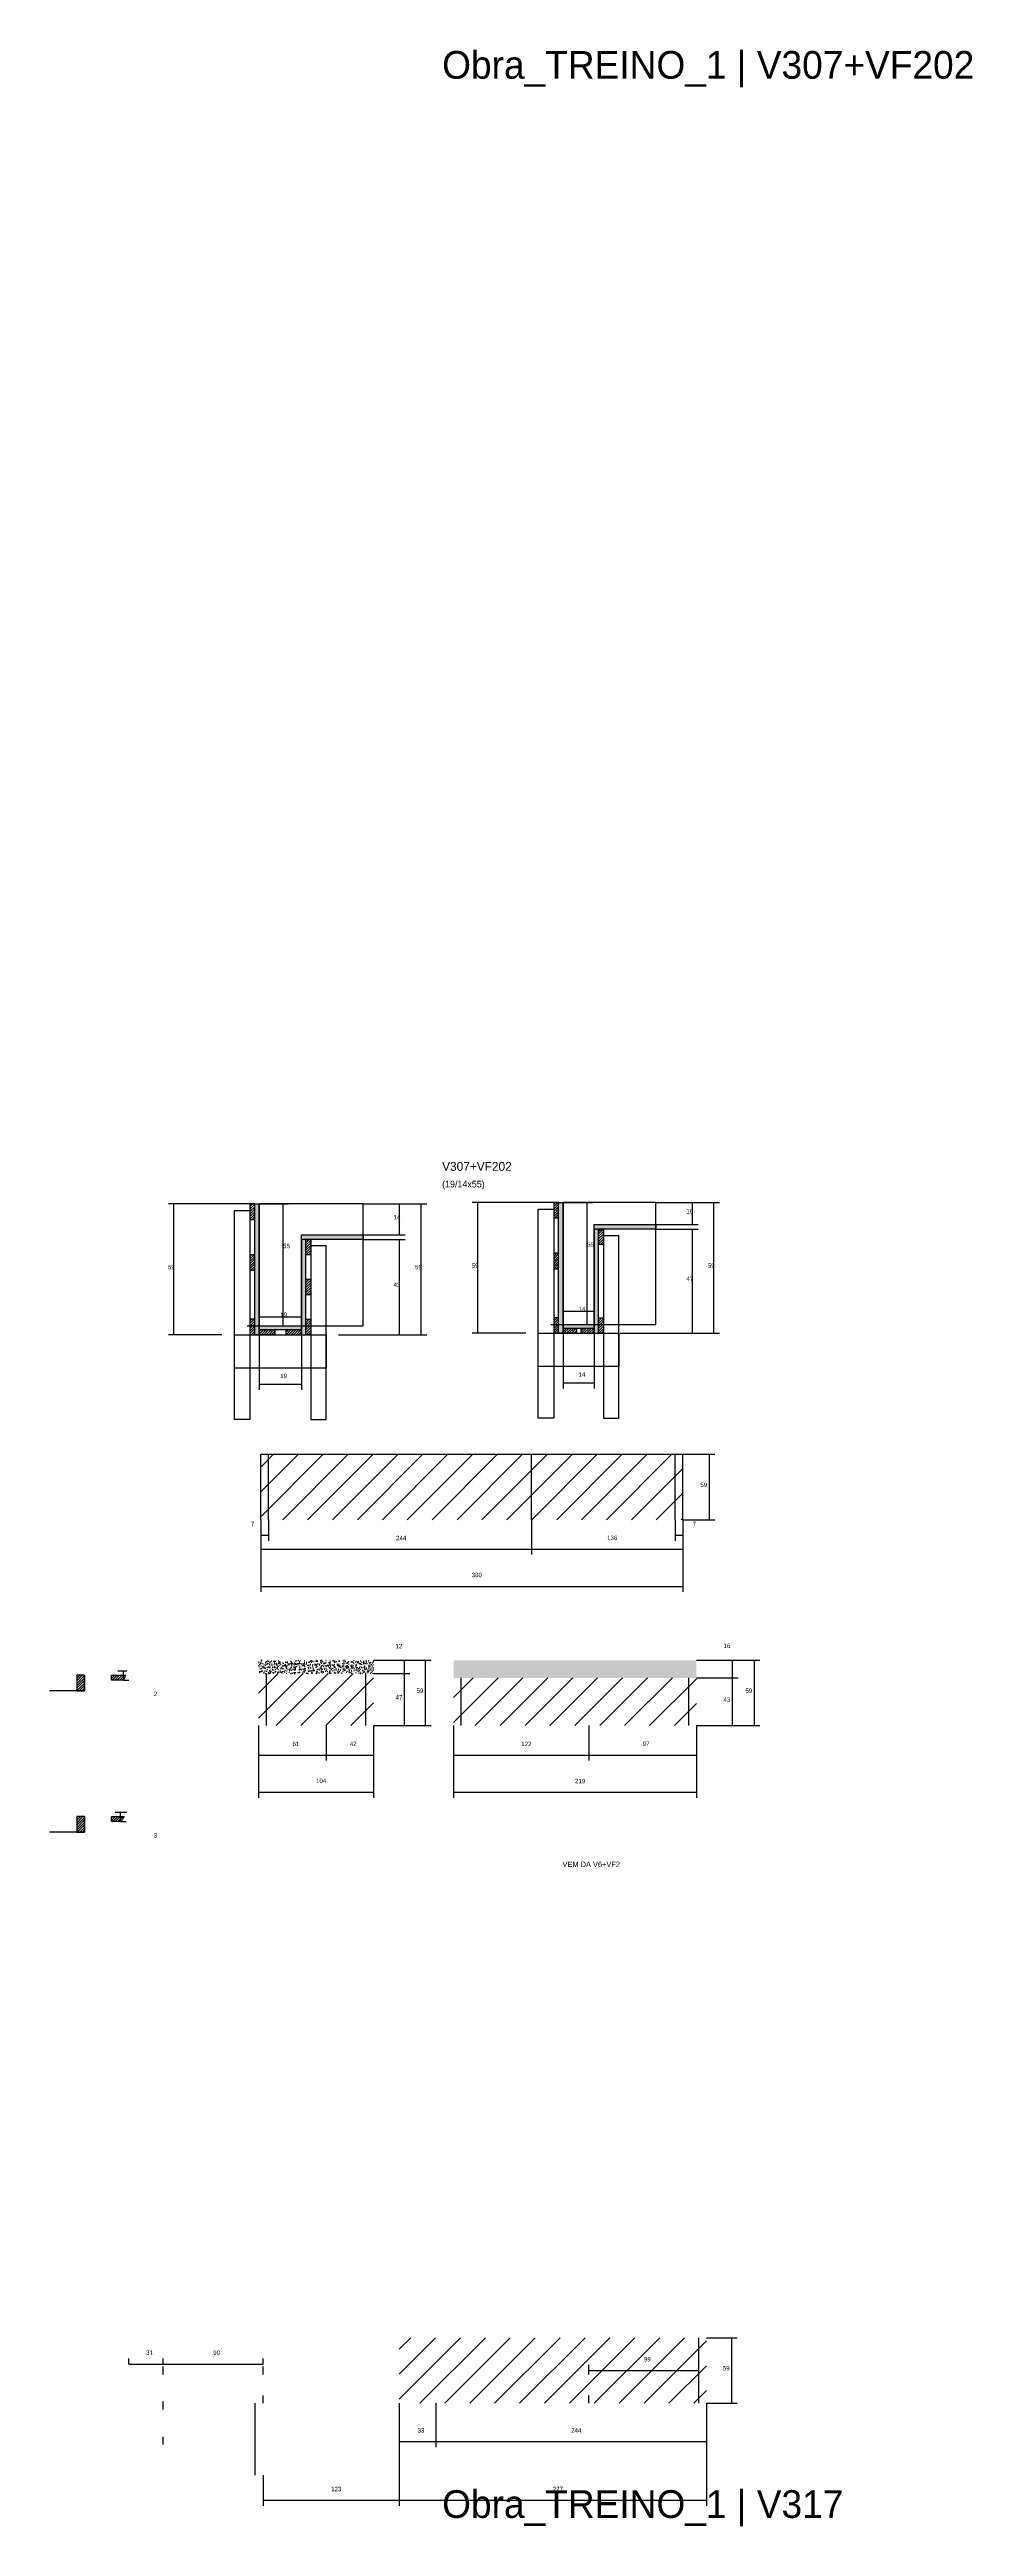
# Model space of a CAD drawing. Header units: metres. Extents: x -2848 to 22762, y -45195 to 1016.
# Drawn here: x 9246 to 10078, y -1218 to 1016 of the extents above; entities that cross this region are included whole.
import ezdxf

# ---------------------------------------------------------------- set-up
doc = ezdxf.new("R2010")
doc.units = ezdxf.units.M
for name, color, linetype in [('CONCRETO', 251, 'Continuous'), ('COTA', 4, 'Continuous'), ('Cota Seção (2x)', 4, 'Continuous'), ('Hachura', 253, 'Continuous'), ('LABEL_ID', 3, 'Continuous'), ('Madeira', 126, 'Continuous'), ('Painéis', 200, 'Continuous'), ('REAPROVEITAMENTO', 251, 'Continuous'), ('SARR_2.2x7', 40, 'Continuous'), ('SARR_3.5x7', 81, 'Continuous'), ('Texto Seção', 7, 'Continuous')]:
    doc.layers.add(name, color=color, linetype=linetype)

msp = doc.modelspace()

# ---------------------------------------------------------------- hatches: boundary and pattern name
at = {"layer": 'COTA'}
h = msp.add_hatch(dxfattribs=at)
h.set_pattern_fill('AR-CONC', scale=0.03)
h.paths.add_polyline_path([(9538.1, -436.4), (9434.6, -436.4), (9434.6, -448.4), (9538.1, -448.4)])
h = msp.add_hatch(dxfattribs=at)
h.set_pattern_fill('AR-CONC', scale=0.03)
h.paths.add_polyline_path([(9829.3, -436.4), (9610.3, -436.4), (9610.3, -452.4), (9829.3, -452.4)])
at = {"layer": 'Hachura'}
h = msp.add_hatch(dxfattribs=at)
h.set_pattern_fill('ANSI31', scale=0.5)
h.paths.add_polyline_path([(9426.7, -38.8), (9431.1, -38.8), (9431.1, -38.8), (9431.1, -24.8), (9431.1, -24.8), (9426.7, -24.8), (9426.7, -24.8), (9426.7, -38.8)])
h = msp.add_hatch(color=8, dxfattribs=at)
h.dxf.hatch_style = 1
h.paths.add_polyline_path([(9431.1, -24.8), (9435.1, -24.8), (9435.1, -24.8), (9435.1, -142.8), (9435.1, -142.8), (9431.1, -142.8), (9431.1, -142.8), (9431.1, -24.8)])
h = msp.add_hatch(dxfattribs=at)
h.set_pattern_fill('ANSI31', scale=0.5)
h.paths.add_polyline_path([(9700.6, -37.5), (9705, -37.5), (9705, -37.5), (9705, -23.5), (9705, -23.5), (9700.6, -23.5), (9700.6, -23.5), (9700.6, -37.5)])
h = msp.add_hatch(color=8, dxfattribs=at)
h.dxf.hatch_style = 1
h.paths.add_polyline_path([(9705, -23.5), (9709, -23.5), (9709, -23.5), (9709, -141.5), (9709, -141.5), (9705, -141.5), (9705, -141.5), (9705, -23.5)])
h = msp.add_hatch(color=8, dxfattribs=at)
h.dxf.hatch_style = 1
h.paths.add_polyline_path([(9737, -47.5), (9737, -43.5), (9737, -43.5), (9792.6, -43.5), (9792.6, -43.5), (9792.6, -47.5), (9792.6, -47.5), (9737, -47.5)])
h = msp.add_hatch(color=8, dxfattribs=at)
h.dxf.hatch_style = 1
h.paths.add_polyline_path([(9473.1, -56.8), (9473.1, -52.8), (9473.1, -52.8), (9528.7, -52.8), (9528.7, -52.8), (9528.7, -56.8), (9528.7, -56.8), (9473.1, -56.8)])
h = msp.add_hatch(color=8, dxfattribs=at)
h.dxf.hatch_style = 1
h.paths.add_polyline_path([(9477.1, -56.8), (9473.1, -56.8), (9473.1, -56.8), (9473.1, -142.8), (9473.1, -142.8), (9477.1, -142.8), (9477.1, -142.8), (9477.1, -56.8)])
h = msp.add_hatch(dxfattribs=at)
h.set_pattern_fill('ANSI31', scale=0.5)
h.paths.add_polyline_path([(9481.5, -70.8), (9477.1, -70.8), (9477.1, -70.8), (9477.1, -56.8), (9477.1, -56.8), (9481.5, -56.8), (9481.5, -56.8), (9481.5, -70.8)])
h = msp.add_hatch(color=8, dxfattribs=at)
h.dxf.hatch_style = 1
h.paths.add_polyline_path([(9741, -47.5), (9737, -47.5), (9737, -47.5), (9737, -141.5), (9737, -141.5), (9741, -141.5), (9741, -141.5), (9741, -47.5)])
h = msp.add_hatch(dxfattribs=at)
h.set_pattern_fill('ANSI31', scale=0.5)
h.paths.add_polyline_path([(9745.4, -61.5), (9741, -61.5), (9741, -61.5), (9741, -47.5), (9741, -47.5), (9745.4, -47.5), (9745.4, -47.5), (9745.4, -61.5)])
h = msp.add_hatch(dxfattribs=at)
h.set_pattern_fill('ANSI31', scale=0.5)
h.paths.add_polyline_path([(9426.7, -84.7), (9431.1, -84.7), (9431.1, -84.7), (9431.1, -70.7), (9431.1, -70.7), (9426.7, -70.7), (9426.7, -70.7), (9426.7, -84.7)])
h = msp.add_hatch(dxfattribs=at)
h.set_pattern_fill('ANSI31', scale=0.5)
h.paths.add_polyline_path([(9700.6, -83.4), (9705, -83.4), (9705, -83.4), (9705, -69.4), (9705, -69.4), (9700.6, -69.4), (9700.6, -69.4), (9700.6, -83.4)])
h = msp.add_hatch(dxfattribs=at)
h.set_pattern_fill('ANSI31', scale=0.5)
h.paths.add_polyline_path([(9481.5, -106.8), (9477.1, -106.8), (9477.1, -106.8), (9477.1, -92.8), (9477.1, -92.8), (9481.5, -92.8), (9481.5, -92.8), (9481.5, -106.8)])
h = msp.add_hatch(dxfattribs=at)
h.set_pattern_fill('ANSI31', scale=0.5)
h.paths.add_polyline_path([(9426.7, -142.8), (9431.1, -142.8), (9431.1, -142.8), (9431.1, -128.8), (9431.1, -128.8), (9426.7, -128.8), (9426.7, -128.8), (9426.7, -142.8)])
h = msp.add_hatch(dxfattribs=at)
h.set_pattern_fill('ANSI31', scale=0.5)
h.paths.add_polyline_path([(9481.5, -142.8), (9477.1, -142.8), (9477.1, -142.8), (9477.1, -128.8), (9477.1, -128.8), (9481.5, -128.8), (9481.5, -128.8), (9481.5, -142.8)])
h = msp.add_hatch(dxfattribs=at)
h.set_pattern_fill('ANSI31', scale=0.5)
h.paths.add_polyline_path([(9700.6, -141.5), (9705, -141.5), (9705, -141.5), (9705, -127.5), (9705, -127.5), (9700.6, -127.5), (9700.6, -127.5), (9700.6, -141.5)])
h = msp.add_hatch(color=8, dxfattribs=at)
h.dxf.hatch_style = 1
h.paths.add_polyline_path([(9709, -137.1), (9709, -133.5), (9709, -133.5), (9737, -133.5), (9737, -133.5), (9737, -137.1), (9737, -137.1), (9709, -137.1)])
h = msp.add_hatch(dxfattribs=at)
h.set_pattern_fill('ANSI31', scale=0.5)
h.paths.add_polyline_path([(9745.4, -141.5), (9741, -141.5), (9741, -141.5), (9741, -127.5), (9741, -127.5), (9745.4, -127.5), (9745.4, -127.5), (9745.4, -141.5)])
h = msp.add_hatch(color=8, dxfattribs=at)
h.dxf.hatch_style = 1
h.paths.add_polyline_path([(9435.1, -138.4), (9435.1, -134.8), (9435.1, -134.8), (9473.1, -134.8), (9473.1, -134.8), (9473.1, -138.4), (9473.1, -138.4), (9435.1, -138.4)])
h = msp.add_hatch(dxfattribs=at)
h.set_pattern_fill('ANSI31', scale=0.5)
h.paths.add_polyline_path([(9435.1, -142.8), (9435.1, -138.4), (9435.1, -138.4), (9449.1, -138.4), (9449.1, -138.4), (9449.1, -142.8), (9449.1, -142.8), (9435.1, -142.8)])
h = msp.add_hatch(dxfattribs=at)
h.set_pattern_fill('ANSI31', scale=0.5)
h.paths.add_polyline_path([(9473.1, -142.8), (9473.1, -138.4), (9473.1, -138.4), (9459.1, -138.4), (9459.1, -138.4), (9459.1, -142.8), (9459.1, -142.8), (9473.1, -142.8)])
h = msp.add_hatch(dxfattribs=at)
h.set_pattern_fill('ANSI31', scale=0.5)
h.paths.add_polyline_path([(9709, -141.5), (9709, -137.1), (9709, -137.1), (9721, -137.1), (9721, -137.1), (9721, -141.5), (9721, -141.5), (9709, -141.5)])
h = msp.add_hatch(dxfattribs=at)
h.set_pattern_fill('ANSI31', scale=0.5)
h.paths.add_polyline_path([(9737, -141.5), (9737, -137.1), (9737, -137.1), (9725, -137.1), (9725, -137.1), (9725, -141.5), (9725, -141.5), (9737, -141.5)])
h = msp.add_hatch(dxfattribs=at)
h.set_pattern_fill('ANSI31', scale=0.5)
h.paths.add_polyline_path([(9277.6, -450), (9270.6, -450), (9270.6, -464), (9277.6, -464)])
h = msp.add_hatch(dxfattribs=at)
h.set_pattern_fill('ANSI31', scale=0.5)
h.paths.add_polyline_path([(9314.5, -450), (9312.7, -454.4), (9312.7, -454.4), (9301.9, -454.4), (9301.9, -454.4), (9301.9, -450), (9301.9, -450), (9314.5, -450)])
h = msp.add_hatch(dxfattribs=at)
h.set_pattern_fill('ANSI31', scale=0.5)
h.paths.add_polyline_path([(9277.6, -577.5), (9270.6, -577.5), (9270.6, -591.5), (9277.6, -591.5)])
h = msp.add_hatch(dxfattribs=at)
h.set_pattern_fill('ANSI31', scale=0.5)
h.paths.add_polyline_path([(9313.3, -577.5), (9310.1, -581.9), (9310.1, -581.9), (9301.9, -581.9), (9301.9, -581.9), (9301.9, -577.5), (9301.9, -577.5), (9313.3, -577.5)])
at = {"layer": 'REAPROVEITAMENTO'}
h = msp.add_hatch(dxfattribs=at)
h.set_pattern_fill('ANSI31', scale=5)
h.paths.add_polyline_path([(9817, -309.7), (9817, -250.7), (9817, -250.7), (9436.5, -250.7), (9436.5, -250.7), (9436.5, -309.7), (9436.5, -309.7), (9817, -309.7)])
h = msp.add_hatch(dxfattribs=at)
h.set_pattern_fill('ANSI31', scale=5)
h.paths.add_polyline_path([(9538.1, -495.4), (9538.1, -448.4), (9538.1, -448.4), (9434.6, -448.4), (9434.6, -448.4), (9434.6, -495.4), (9434.6, -495.4), (9538.1, -495.4)])
h = msp.add_hatch(dxfattribs=at)
h.set_pattern_fill('ANSI31', scale=5)
h.paths.add_polyline_path([(9829.3, -495.4), (9829.3, -452.4), (9829.3, -452.4), (9610.3, -452.4), (9610.3, -452.4), (9610.3, -495.4), (9610.3, -495.4), (9829.3, -495.4)])
h = msp.add_hatch(dxfattribs=at)
h.set_pattern_fill('ANSI31', scale=5)
h.paths.add_polyline_path([(9561.3, -1047.5), (9561.3, -1106.5), (9561.3, -1106.5), (9838.3, -1106.5), (9838.3, -1106.5), (9838.3, -1047.5), (9838.3, -1047.5), (9561.3, -1047.5)])

# ---------------------------------------------------------------- linework, layer by layer
at = {"layer": 'CONCRETO'}
for points in [[(9528.7, -52.8), (9528.7, -24.8), (9435.1, -24.8), (9435.1, -52.8), (9435.1, -52.8), (9435.1, -134.8), (9473.1, -134.8), (9473.1, -52.8)], [(9435.1, -134.8), (9528.7, -134.8), (9528.7, -24.8), (9435.1, -24.8)], [(9792.6, -43.5), (9792.6, -23.5), (9709, -23.5), (9709, -51.5), (9709, -51.5), (9709, -133.5), (9737, -133.5), (9737, -43.5)], [(9709, -133.5), (9792.6, -133.5), (9792.6, -23.5), (9709, -23.5)]]:
    msp.add_lwpolyline(points, close=True, dxfattribs=at)
at = {"layer": 'COTA'}
for p, q in [((9426.7, -24.8), (9353.2, -24.8)), ((9358.2, -142.8), (9358.2, -24.8)), ((9528.7, -24.8), (9586.1, -24.8)), ((9528.7, -24.8), (9566.7, -24.8)), ((9561.7, -52.8), (9561.7, -24.8)), ((9581.1, -142.8), (9581.1, -24.8)), ((9700.6, -23.5), (9627.2, -23.5)), ((9632.2, -141.5), (9632.2, -23.5)), ((9792.6, -23.5), (9850, -23.5)), ((9792.6, -23.5), (9830.7, -23.5)), ((9792.6, -43.5), (9830.7, -43.5)), ((9825.7, -43.5), (9825.7, -23.5)), ((9845, -141.5), (9845, -23.5)), ((9528.7, -52.8), (9566.7, -52.8)), ((9528.7, -56.8), (9566.7, -56.8)), ((9561.7, -142.8), (9561.7, -56.8)), ((9792.6, -47.5), (9830.7, -47.5)), ((9825.7, -141.5), (9825.7, -47.5)), ((9401.5, -142.8), (9353.2, -142.8)), ((9435.1, -142.8), (9435.1, -192.5)), ((9473.1, -142.8), (9473.1, -192.5)), ((9506.7, -142.8), (9586.1, -142.8)), ((9506.7, -142.8), (9566.7, -142.8)), ((9675.4, -141.5), (9627.2, -141.5)), ((9709, -141.5), (9709, -191.2)), ((9737, -141.5), (9737, -191.2)), ((9760.6, -141.5), (9850, -141.5)), ((9760.6, -141.5), (9830.7, -141.5)), ((9435.1, -187.5), (9473.1, -187.5)), ((9709, -186.2), (9737, -186.2)), ((9817, -250.7), (9845.9, -250.7)), ((9840.9, -309.7), (9840.9, -250.7)), ((9436.5, -309.7), (9436.5, -341.2)), ((9436.5, -309.7), (9436.5, -374.8)), ((9436.5, -309.7), (9436.5, -328.6)), ((9443.5, -309.7), (9443.5, -328.6)), ((9680.5, -309.7), (9680.5, -341.2)), ((9680.5, -309.7), (9680.5, -341.2)), ((9810, -309.7), (9810, -328.6)), ((9817, -309.7), (9817, -341.2)), ((9817, -309.7), (9817, -374.8)), ((9817, -309.7), (9817, -328.6)), ((9817, -309.7), (9845.9, -309.7)), ((9436.5, -323.6), (9443.5, -323.6)), ((9810, -323.6), (9817, -323.6)), ((9436.5, -336.2), (9680.5, -336.2)), ((9680.5, -336.2), (9817, -336.2)), ((9436.5, -369.8), (9817, -369.8)), ((9315.9, -446.4), (9307.7, -446.4)), ((9312.7, -454.4), (9312.7, -446.4)), ((9538.1, -436.4), (9571, -436.4)), ((9538.1, -436.4), (9590.1, -436.4)), ((9566, -448.4), (9566, -436.4)), ((9585.1, -495.4), (9585.1, -436.4)), ((9829.3, -436.4), (9866.8, -436.4)), ((9829.3, -436.4), (9886.5, -436.4)), ((9861.8, -452.4), (9861.8, -436.4)), ((9881.5, -495.4), (9881.5, -436.4)), ((9312.7, -454.4), (9317.7, -454.4)), ((9538.1, -448.4), (9571, -448.4)), ((9538.1, -448.4), (9571, -448.4)), ((9566, -495.4), (9566, -448.4)), ((9829.3, -452.4), (9866.8, -452.4)), ((9829.3, -452.4), (9866.8, -452.4)), ((9861.8, -495.4), (9861.8, -452.4)), ((9434.6, -495.4), (9434.6, -526.9)), ((9434.6, -495.4), (9434.6, -560.5)), ((9495.6, -495.4), (9495.6, -526.9)), ((9495.6, -495.4), (9495.6, -526.9)), ((9538.1, -495.4), (9538.1, -526.9)), ((9538.1, -495.4), (9538.1, -560.5)), ((9538.1, -495.4), (9571, -495.4)), ((9538.1, -495.4), (9590.1, -495.4)), ((9610.3, -495.4), (9610.3, -526.9)), ((9610.3, -495.4), (9610.3, -560.5)), ((9732.3, -495.4), (9732.3, -526.9)), ((9732.3, -495.4), (9732.3, -526.9)), ((9829.3, -495.4), (9829.3, -526.9)), ((9829.3, -495.4), (9829.3, -560.5)), ((9829.3, -495.4), (9866.8, -495.4)), ((9829.3, -495.4), (9886.5, -495.4)), ((9434.6, -521.9), (9495.6, -521.9)), ((9495.6, -521.9), (9538.1, -521.9)), ((9610.3, -521.9), (9732.3, -521.9)), ((9732.3, -521.9), (9829.3, -521.9)), ((9434.6, -555.5), (9538.1, -555.5)), ((9610.3, -555.5), (9829.3, -555.5)), ((9315.9, -573.9), (9305.1, -573.9)), ((9310.1, -581.9), (9310.1, -573.9)), ((9310.1, -581.9), (9315.1, -581.9)), ((9838.3, -1047.5), (9866.1, -1047.5)), ((9861.1, -1106.5), (9861.1, -1047.5)), ((9317.6, -1071.2), (9317.6, -1066.2)), ((9317.6, -1071.2), (9348.6, -1071.2)), ((9348.6, -1071.2), (9348.6, -1066.2)), ((9348.6, -1071.2), (9348.6, -1066.2)), ((9348.6, -1071.2), (9438.6, -1071.2)), ((9438.6, -1071.2), (9438.6, -1066.2)), ((9732.3, -1077), (9732.3, -1072)), ((9831.4, -1077), (9831.4, -1072)), ((9732.3, -1077), (9831.4, -1077)), ((9561.3, -1106.5), (9561.3, -1199)), ((9561.3, -1106.5), (9561.3, -1146.2)), ((9561.3, -1106.5), (9561.3, -1199)), ((9594.3, -1106.5), (9594.3, -1146.2)), ((9594.3, -1106.5), (9594.3, -1146.2)), ((9838.3, -1106.5), (9866.1, -1106.5)), ((9838.3, -1106.5), (9838.3, -1199)), ((9838.3, -1106.5), (9838.3, -1146.2)), ((9561.3, -1141.2), (9594.3, -1141.2)), ((9594.3, -1141.2), (9838.3, -1141.2)), ((9438.6, -1171.5), (9438.6, -1199)), ((9438.6, -1194), (9561.3, -1194)), ((9561.3, -1194), (9838.3, -1194))]:
    msp.add_line(p, q, dxfattribs=at)
at = {"layer": 'Cota Seção (2x)'}
for p, q in [((9426.7, -24.8), (9461.6, -24.8)), ((9456.6, -134.8), (9456.6, -24.8)), ((9700.6, -23.5), (9735.6, -23.5)), ((9730.6, -133.5), (9730.6, -23.5)), ((9435.1, -142.8), (9435.1, -121.8)), ((9435.1, -126.8), (9473.1, -126.8)), ((9473.1, -142.8), (9473.1, -121.8)), ((9698, -133.5), (9735.6, -133.5)), ((9709, -141.5), (9709, -116.5)), ((9709, -121.5), (9737, -121.5)), ((9737, -141.5), (9737, -116.5)), ((9424.1, -134.8), (9461.6, -134.8))]:
    msp.add_line(p, q, dxfattribs=at)
at = {"layer": 'Madeira'}
for points in [[(9426.7, -38.8), (9431.1, -38.8), (9431.1, -24.8), (9426.7, -24.8)], [(9700.6, -37.5), (9705, -37.5), (9705, -23.5), (9700.6, -23.5)], [(9481.5, -70.8), (9477.1, -70.8), (9477.1, -56.8), (9481.5, -56.8)], [(9745.4, -61.5), (9741, -61.5), (9741, -47.5), (9745.4, -47.5)], [(9426.7, -84.7), (9431.1, -84.7), (9431.1, -70.7), (9426.7, -70.7)], [(9700.6, -83.4), (9705, -83.4), (9705, -69.4), (9700.6, -69.4)], [(9481.5, -106.8), (9477.1, -106.8), (9477.1, -92.8), (9481.5, -92.8)], [(9426.7, -142.8), (9431.1, -142.8), (9431.1, -128.8), (9426.7, -128.8)], [(9481.5, -142.8), (9477.1, -142.8), (9477.1, -128.8), (9481.5, -128.8)], [(9700.6, -141.5), (9705, -141.5), (9705, -127.5), (9700.6, -127.5)], [(9745.4, -141.5), (9741, -141.5), (9741, -127.5), (9745.4, -127.5)], [(9435.1, -142.8), (9435.1, -138.4), (9449.1, -138.4), (9449.1, -142.8)], [(9473.1, -142.8), (9473.1, -138.4), (9459.1, -138.4), (9459.1, -142.8)], [(9709, -141.5), (9709, -137.1), (9721, -137.1), (9721, -141.5)], [(9737, -141.5), (9737, -137.1), (9725, -137.1), (9725, -141.5)], [(9277.6, -464), (9277.6, -450), (9270.6, -450), (9270.6, -464)], [(9301.9, -450), (9314.5, -450), (9312.7, -454.4), (9301.9, -454.4)], [(9277.6, -591.5), (9277.6, -577.5), (9270.6, -577.5), (9270.6, -591.5)], [(9301.9, -577.5), (9313.3, -577.5), (9310.1, -581.9), (9301.9, -581.9)]]:
    msp.add_lwpolyline(points, close=True, dxfattribs=at)
for points in [[(9277.6, -450), (9277.6, -464), (9246.1, -464)], [(9277.6, -577.5), (9277.6, -591.5), (9246.1, -591.5)]]:
    msp.add_lwpolyline(points, dxfattribs=at)
at = {"layer": 'Painéis'}
for p, q in [((9435.1, -142.8), (9435.1, -24.8)), ((9709, -141.5), (9709, -23.5)), ((9737, -43.5), (9792.6, -43.5)), ((9737, -47.5), (9737, -43.5)), ((9792.6, -47.5), (9792.6, -43.5)), ((9473.1, -52.8), (9528.7, -52.8)), ((9473.1, -56.8), (9473.1, -52.8)), ((9473.1, -142.8), (9473.1, -56.8)), ((9528.7, -56.8), (9528.7, -52.8)), ((9737, -141.5), (9737, -47.5)), ((9709, -133.5), (9737, -133.5)), ((9709, -137.1), (9709, -133.5)), ((9737, -137.1), (9737, -133.5)), ((9435.1, -134.8), (9473.1, -134.8)), ((9435.1, -138.4), (9435.1, -134.8)), ((9473.1, -138.4), (9473.1, -134.8)), ((9436.5, -250.7), (9817, -250.7)), ((9436.5, -309.7), (9436.5, -250.7)), ((9680.5, -309.7), (9680.5, -250.7)), ((9817, -309.7), (9817, -250.7))]:
    msp.add_line(p, q, dxfattribs=at)
for points in [[(9431.1, -24.8), (9435.1, -24.8), (9435.1, -142.8), (9431.1, -142.8)], [(9705, -23.5), (9709, -23.5), (9709, -141.5), (9705, -141.5)], [(9737, -47.5), (9737, -43.5), (9792.6, -43.5), (9792.6, -47.5)], [(9473.1, -56.8), (9473.1, -52.8), (9528.7, -52.8), (9528.7, -56.8)], [(9477.1, -56.8), (9473.1, -56.8), (9473.1, -142.8), (9477.1, -142.8)], [(9741, -47.5), (9737, -47.5), (9737, -141.5), (9741, -141.5)], [(9709, -137.1), (9709, -133.5), (9737, -133.5), (9737, -137.1)], [(9435.1, -138.4), (9435.1, -134.8), (9473.1, -134.8), (9473.1, -138.4)]]:
    msp.add_lwpolyline(points, close=True, dxfattribs=at)
at = {"layer": 'SARR_2.2x7'}
for p, q in [((9443.5, -309.7), (9443.5, -250.7)), ((9810, -309.7), (9810, -250.7)), ((9441.6, -495.4), (9441.6, -448.4)), ((9531.1, -495.4), (9531.1, -448.4)), ((9617.3, -495.4), (9617.3, -452.4)), ((9822.3, -495.4), (9822.3, -452.4)), ((9831.4, -1106.5), (9831.4, -1047.5)), ((9348.6, -1080.5), (9348.6, -1073.5)), ((9438.6, -1080.5), (9438.6, -1073.5)), ((9732.3, -1080.5), (9732.3, -1073.5)), ((9348.6, -1112.1), (9348.6, -1105.1)), ((9431.6, -1171.5), (9431.6, -1106.5)), ((9438.6, -1106.5), (9438.6, -1099.5)), ((9732.3, -1106.5), (9732.3, -1099.5)), ((9348.6, -1143.9), (9348.6, -1136.9))]:
    msp.add_line(p, q, dxfattribs=at)
at = {"layer": 'SARR_3.5x7'}
for points in [[(9412.7, -30.8), (9426.7, -30.8), (9426.7, -219.3), (9412.7, -219.3)], [(9686.6, -29.5), (9700.6, -29.5), (9700.6, -218), (9686.6, -218)], [(9495.5, -62.8), (9481.5, -62.8), (9481.5, -219.3), (9495.5, -219.3)], [(9759.4, -53.5), (9745.4, -53.5), (9745.4, -218), (9759.4, -218)], [(9412.7, -142.8), (9495.5, -142.8), (9495.5, -172.9), (9412.7, -172.9)], [(9686.6, -141.5), (9759.4, -141.5), (9759.4, -171.6), (9686.6, -171.6)]]:
    msp.add_lwpolyline(points, close=True, dxfattribs=at)

# ---------------------------------------------------------------- texts
at = {"layer": 'COTA'}
for s, p in [('14', (9556.2, -38.8)), ('10', (9820.2, -33.5)), ('59', (9352.7, -83.8)), ('59', (9575.6, -83.8)), ('59', (9626.7, -82.5)), ('59', (9839.5, -82.5)), ('43', (9556.2, -99.8)), ('47', (9820.2, -94.5)), ('19', (9454.1, -182)), ('14', (9723, -180.7)), ('59', (9832.8, -280.2)), ('7', (9427.6, -315.5)), ('7', (9825.9, -315.5)), ('244', (9558.5, -328.2)), ('136', (9748.7, -328)), ('380', (9626.7, -361.5)), ('12', (9558, -425.7)), ('16', (9853.7, -425.4)), ('2', (9340, -468.8)), ('47', (9558, -471.9)), ('59', (9576.9, -465.9)), ('59', (9873.4, -465.9)), ('43', (9853.6, -473.9)), ('61', (9465.1, -513.8)), ('42', (9516.8, -513.8)), ('122', (9671.3, -513.9)), ('97', (9780.8, -513.8)), ('104', (9486.3, -547.2)), ('219', (9719.8, -547.4)), ('3', (9340, -596.3)), ('31', (9333.1, -1062.9)), ('90', (9393.6, -1063)), ('99', (9781.9, -1068.9)), ('59', (9853, -1077)), ('33', (9577.8, -1133)), ('244', (9716.3, -1133.1)), ('123', (9500, -1185.9)), ('277', (9699.8, -1185.9))]:
    msp.add_text(s, height=4, dxfattribs=at).set_placement(p)
at = {"layer": 'Cota Seção (2x)'}
for s, p in [('55', (9456.6, -64.8)), ('55', (9730.6, -63.5)), ('19', (9454.1, -126.8)), ('14', (9723.1, -121.5))]:
    msp.add_text(s, height=4, dxfattribs=at).set_placement(p)
at = {"layer": 'LABEL_ID'}
for s, p in [('Obra_TREINO_1 | V307+VF202', (9600, 990)), ('Obra_TREINO_1 | V317', (9600, -1210))]:
    msp.add_text(s, height=25, dxfattribs=at).set_placement(p)
at = {"layer": 'Texto Seção'}
for s, height, p in [('V307+VF202', 8, (9600, 5)), ('(19/14x55)', 6, (9600, -10)), ('VEM DA V6+VF2', 5, (9708.5, -623))]:
    msp.add_text(s, height=height, dxfattribs=at).set_placement(p)

doc.saveas('drawing.dxf')
